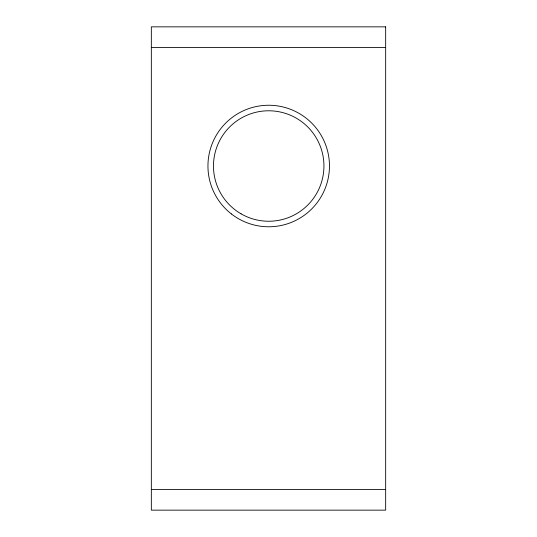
<?xml version="1.0" encoding="UTF-8"?>
<svg xmlns="http://www.w3.org/2000/svg" width="537" height="537" viewBox="0 0 537 537"><rect width="100%" height="100%" fill="white"/><g stroke="black" fill="none" stroke-linecap="round" stroke-linejoin="round"><path stroke-width="0.81" d="M151.333 47.565L385.667 47.565M151.333 489.435L385.667 489.435M385.667 26.85L151.333 26.85L151.333 510.15L385.667 510.15L385.667 26.85M241.086 213.847A55.237 55.237 0 0 0 323.939 166.014A55.237 55.237 0 0 0 241.086 118.18A55.237 55.237 0 0 0 241.086 213.847M231.333 213.914A60.755 60.755 0 0 0 328.879 174.424A60.755 60.755 0 0 0 245.899 109.696A60.755 60.755 0 0 0 231.333 213.914"/></g></svg>
